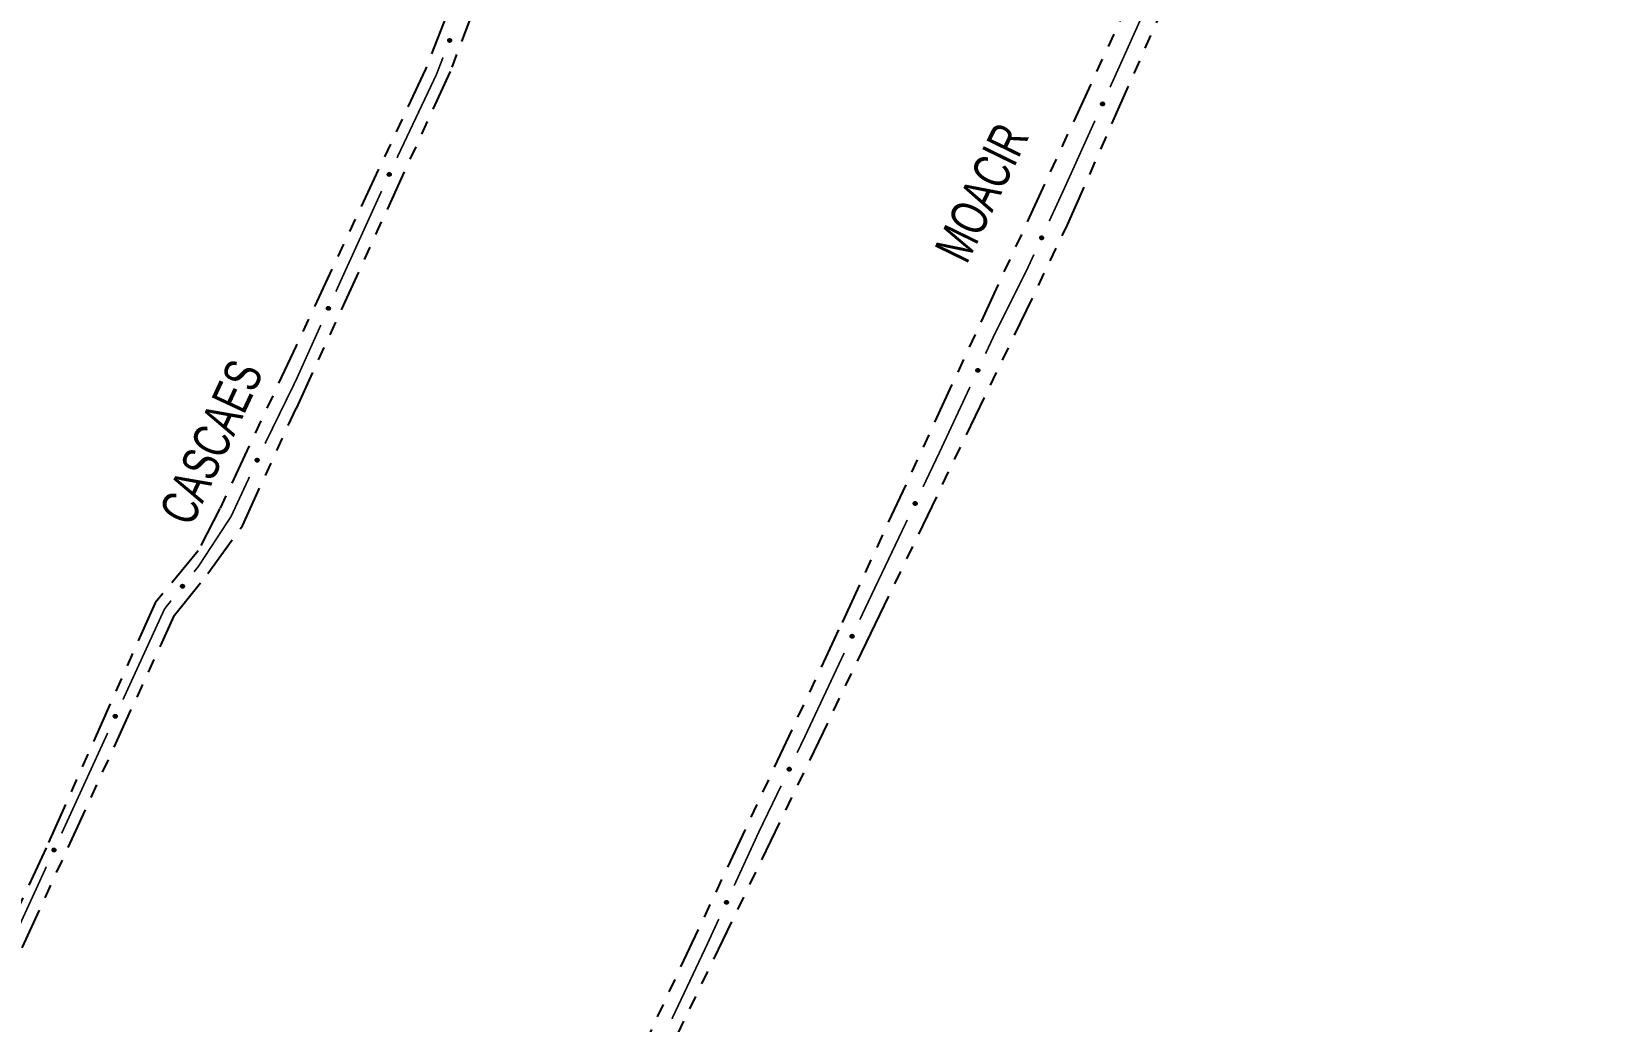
# Model space of a CAD drawing. Extents: x 203665 to 205970, y 4870865 to 4873745.
# Drawn here: x 204608.6 to 204779.5, y 4872566.5 to 4872674.2 of the extents above; entities that cross this region are included whole.
import ezdxf

# ---------------------------------------------------------------- set-up
doc = ezdxf.new("R2010")
doc.units = 0
doc.header["$LTSCALE"] = 1.5
doc.header["$MEASUREMENT"] = 0
doc.linetypes.add('TRACO_25', pattern=[8, 3, -1, 1, -1, 1, -1])
for name, color, linetype in [('SV-EIXO-RUA-N-PAV', 6, 'CONTINUOUS'), ('SV-RUA-NAO-PAV', 7, 'CONTINUOUS'), ('SV-TXT-RUA-N-PAV', 7, 'CONTINUOUS')]:
    doc.layers.add(name, color=color, linetype=linetype)
doc.styles.add('ARIAL', font='ARIAL.SHX')

msp = doc.modelspace()

# ---------------------------------------------------------------- linework, layer by layer
at = {"layer": 'SV-EIXO-RUA-N-PAV', "const_width": 0.18}
for points in [[(204730.850099, 4872679.108236), (204727.575151, 4872671.809283)], [(204727.575151, 4872671.809283), (204727.190432, 4872670.951851)], [(204653.000639, 4872670.455745), (204652.647618, 4872669.544723)], [(204653.36196, 4872671.388186), (204653.000639, 4872670.455745)], [(204727.190432, 4872670.951851), (204725.93051, 4872668.163034)], [(204652.647618, 4872669.544723), (204648.356921, 4872660.486584)], [(204724.283667, 4872664.517775), (204721.401693, 4872658.138573)], [(204721.401693, 4872658.138573), (204721.097055, 4872657.464263)], [(204646.676189, 4872656.856955), (204642.53491, 4872647.754768)], [(204721.097055, 4872657.464263), (204719.316505, 4872653.594143)], [(204717.644655, 4872649.960286), (204717.226692, 4872649.051822)], [(204642.53491, 4872647.754768), (204642.245093, 4872647.117774)], [(204716.954927, 4872648.461126), (204713.668003, 4872641.887277)], [(204717.226692, 4872649.051822), (204716.954927, 4872648.461126)], [(204642.245093, 4872647.117774), (204641.711473, 4872645.93215)], [(204640.069787, 4872642.284566), (204637.607258, 4872636.81319)], [(204713.394751, 4872641.340774), (204712.384167, 4872639.176057)], [(204713.668003, 4872641.887277), (204713.394751, 4872641.340774)], [(204634.003168, 4872629.395874), (204637.075508, 4872635.685605)], [(204637.075508, 4872635.685605), (204637.384051, 4872636.317259)], [(204637.607258, 4872636.81319), (204637.384051, 4872636.317259)], [(204710.692099, 4872635.55157), (204707.73098, 4872629.208718)], [(204707.73098, 4872629.208718), (204707.369839, 4872628.435137)], [(204707.369839, 4872628.435137), (204705.586033, 4872624.692195)], [(204630.315086, 4872621.48297), (204632.30833, 4872625.772777)], [(204626.761525, 4872616.046695), (204630.167504, 4872621.257197)], [(204630.167504, 4872621.257197), (204630.315086, 4872621.48297)], [(204703.865157, 4872621.081297), (204699.562967, 4872612.054052)], [(204626.278469, 4872615.440596), (204626.761525, 4872616.046695)], [(204623.072085, 4872611.417489), (204623.78543, 4872612.312536)], [(204699.562967, 4872612.054052), (204699.359443, 4872611.627)], [(204618.548213, 4872601.549581), (204622.715583, 4872610.639853)], [(204622.715583, 4872610.639853), (204623.072085, 4872611.417489)], [(204699.359443, 4872611.627), (204698.709758, 4872610.245181)], [(204697.007818, 4872606.625319), (204692.752968, 4872597.575664)], [(204611.880422, 4872587.005147), (204616.881266, 4872597.913473)], [(204692.615649, 4872597.2836), (204691.886172, 4872595.773275)], [(204692.752968, 4872597.575664), (204692.615649, 4872597.2836)], [(204690.146491, 4872592.171399), (204687.971889, 4872587.669055)], [(204687.75464, 4872587.219257), (204685.038861, 4872581.313256)], [(204687.971889, 4872587.669055), (204687.75464, 4872587.219257)], [(204605.212631, 4872572.460713), (204610.213475, 4872583.369039)], [(204683.367737, 4872577.679065), (204682.114394, 4872574.953421)], [(204682.072052, 4872574.861339), (204678.266099, 4872566.817666)], [(204682.114394, 4872574.953421), (204682.072052, 4872574.861339)]]:
    msp.add_lwpolyline(points, dxfattribs=at)
at = {"layer": 'SV-EIXO-RUA-N-PAV'}
for points in [[(204654.239161, 4872673.347268), (204654.259544, 4872673.30281), (204654.267971, 4872673.260432), (204654.264827, 4872673.223064), (204654.253438, 4872673.190767), (204654.238065, 4872673.159038), (204654.215508, 4872673.130468), (204654.183449, 4872673.104304), (204654.138994, 4872673.083544), (204654.095015, 4872673.077764), (204654.058214, 4872673.078887), (204654.023853, 4872673.088823), (204653.99328, 4872673.104274), (204653.964378, 4872673.128686), (204653.938181, 4872673.161434), (204653.918388, 4872673.20664), (204653.910411, 4872673.248243), (204653.914401, 4872673.284307), (204653.924609, 4872673.318788), (204653.940692, 4872673.350993), (204653.962996, 4872673.37891), (204653.996016, 4872673.405227), (204654.040893, 4872673.424172), (204654.082296, 4872673.432602), (204654.118407, 4872673.429119), (204654.152128, 4872673.418304), (204654.184139, 4872673.403272), (204654.213802, 4872673.381793), (204654.239161, 4872673.347268)], [(204725.266561, 4872666.426021), (204725.284486, 4872666.380516), (204725.290586, 4872666.337741), (204725.285405, 4872666.3006), (204725.272269, 4872666.268974), (204725.255186, 4872666.238132), (204725.231103, 4872666.210836), (204725.197662, 4872666.186463), (204725.15214, 4872666.168161), (204725.10791, 4872666.164792), (204725.071226, 4872666.167923), (204725.037459, 4872666.179722), (204725.007776, 4872666.196819), (204724.98025, 4872666.222774), (204724.955881, 4872666.256904), (204724.938586, 4872666.303123), (204724.932893, 4872666.345099), (204724.938848, 4872666.380892), (204724.950924, 4872666.414764), (204724.968742, 4872666.446042), (204724.992537, 4872666.4727), (204725.026945, 4872666.497174), (204725.07279, 4872666.51364), (204725.114591, 4872666.519795), (204725.150458, 4872666.514345), (204725.183538, 4872666.501705), (204725.214681, 4872666.484947), (204725.243126, 4872666.46188), (204725.266561, 4872666.426021)], [(204647.664145, 4872658.762585), (204647.681948, 4872658.717032), (204647.687935, 4872658.674241), (204647.682656, 4872658.637114), (204647.669436, 4872658.605523), (204647.652271, 4872658.574726), (204647.628115, 4872658.547495), (204647.59461, 4872658.52321), (204647.54904, 4872658.50503), (204647.504801, 4872658.501778), (204647.468125, 4872658.505007), (204647.43439, 4872658.516895), (204647.404752, 4872658.534071), (204647.377295, 4872658.560098), (204647.353017, 4872658.594293), (204647.335844, 4872658.640558), (204647.330263, 4872658.682549), (204647.336313, 4872658.718326), (204647.348479, 4872658.752166), (204647.36638, 4872658.783397), (204647.390246, 4872658.809991), (204647.424718, 4872658.834374), (204647.470607, 4872658.850717), (204647.512424, 4872658.856762), (204647.548277, 4872658.851217), (204647.581323, 4872658.838489), (204647.612421, 4872658.821648), (204647.640805, 4872658.798506), (204647.664145, 4872658.762585)], [(204718.640637, 4872651.861733), (204718.658249, 4872651.816106), (204718.664055, 4872651.77329), (204718.658619, 4872651.736186), (204718.645266, 4872651.70465), (204718.627972, 4872651.673926), (204718.603701, 4872651.646797), (204718.570094, 4872651.622654), (204718.524447, 4872651.604666), (204718.480196, 4872651.601601), (204718.443534, 4872651.604984), (204718.409848, 4872651.617014), (204718.380283, 4872651.634315), (204718.352937, 4872651.660458), (204718.328802, 4872651.694754), (204718.311826, 4872651.741091), (204718.306421, 4872651.783106), (204718.312622, 4872651.818857), (204718.32493, 4872651.852645), (204718.342963, 4872651.8838), (204718.366941, 4872651.910293), (204718.401516, 4872651.934531), (204718.447473, 4872651.950681), (204718.489316, 4872651.956549), (204718.525144, 4872651.950853), (204718.558136, 4872651.937986), (204718.589163, 4872651.921014), (204718.617449, 4872651.897752), (204718.640637, 4872651.861733)], [(204641.049982, 4872644.1942), (204641.067971, 4872644.14872), (204641.074131, 4872644.105954), (204641.069003, 4872644.068806), (204641.055912, 4872644.03716), (204641.038872, 4872644.006294), (204641.014827, 4872643.978965), (204640.981421, 4872643.954544), (204640.935925, 4872643.936179), (204640.891701, 4872643.932747), (204640.855012, 4872643.935826), (204640.821228, 4872643.947577), (204640.791521, 4872643.964632), (204640.763958, 4872643.990548), (204640.739541, 4872644.024643), (204640.722181, 4872644.070838), (204640.716429, 4872644.112806), (204640.722332, 4872644.148608), (204640.734361, 4872644.182497), (204640.752134, 4872644.2138), (204640.775892, 4872644.240491), (204640.810265, 4872644.265014), (204640.856087, 4872644.281544), (204640.897879, 4872644.287759), (204640.933754, 4872644.28236), (204640.966852, 4872644.269766), (204640.998018, 4872644.253052), (204641.026496, 4872644.230025), (204641.049982, 4872644.1942)], [(204711.698659, 4872637.44744), (204711.716016, 4872637.401715), (204711.721583, 4872637.358868), (204711.715941, 4872637.321794), (204711.702413, 4872637.290333), (204711.684947, 4872637.259706), (204711.660526, 4872637.232713), (204711.626785, 4872637.208757), (204711.581038, 4872637.191024), (204711.53677, 4872637.188205), (204711.500128, 4872637.191792), (204711.46651, 4872637.20401), (204711.437042, 4872637.221475), (204711.409842, 4872637.24777), (204711.385899, 4872637.282201), (204711.36918, 4872637.328632), (204711.36401, 4872637.370676), (204711.370409, 4872637.406392), (204711.382906, 4872637.440111), (204711.401112, 4872637.471165), (204711.425237, 4872637.497524), (204711.459947, 4872637.521568), (204711.505993, 4872637.537462), (204711.547868, 4872637.543097), (204711.583664, 4872637.537202), (204711.616584, 4872637.524151), (204711.647515, 4872637.507007), (204711.675672, 4872637.483587), (204711.698659, 4872637.44744)], [(204632.990716, 4872627.502629), (204632.973277, 4872627.548323), (204632.967632, 4872627.59116), (204632.973208, 4872627.628244), (204632.986679, 4872627.659729), (204633.004089, 4872627.690387), (204633.028462, 4872627.717425), (204633.06216, 4872627.741441), (204633.107874, 4872627.759257), (204633.152137, 4872627.762156), (204633.188786, 4872627.758635), (204633.222425, 4872627.746478), (204633.251925, 4872627.729066), (204633.279173, 4872627.70282), (204633.303178, 4872627.668433), (204633.31998, 4872627.622032), (204633.325226, 4872627.579997), (204633.318891, 4872627.54427), (204633.306455, 4872627.510528), (204633.288306, 4872627.479441), (204633.264228, 4872627.453039), (204633.229562, 4872627.428932), (204633.183545, 4872627.412955), (204633.14168, 4872627.407244), (204633.105873, 4872627.413075), (204633.07293, 4872627.426067), (204633.041967, 4872627.443155), (204633.013769, 4872627.466523), (204632.990716, 4872627.502629)], [(204704.886782, 4872622.969092), (204704.903774, 4872622.92323), (204704.909, 4872622.880339), (204704.903063, 4872622.843312), (204704.889284, 4872622.81196), (204704.871576, 4872622.781473), (204704.84694, 4872622.754675), (204704.813009, 4872622.730988), (204704.767123, 4872622.71362), (204704.722834, 4872622.711154), (204704.686221, 4872622.715033), (204704.652702, 4872622.727518), (204704.623374, 4872622.745217), (204704.596384, 4872622.771728), (204704.572715, 4872622.806348), (204704.556367, 4872622.852911), (204704.551532, 4872622.894994), (204704.558216, 4872622.930658), (204704.570981, 4872622.964277), (204704.589433, 4872622.995185), (204704.613767, 4872623.021351), (204704.648667, 4872623.045118), (204704.694839, 4872623.060645), (204704.736757, 4872623.065947), (204704.772505, 4872623.059766), (204704.80532, 4872623.046453), (204704.836114, 4872623.029064), (204704.864083, 4872623.005421), (204704.886782, 4872622.969092)], [(204624.856315, 4872613.832815), (204624.850136, 4872613.881331), (204624.854747, 4872613.924292), (204624.868906, 4872613.959017), (204624.889419, 4872613.98644), (204624.913565, 4872614.012131), (204624.943624, 4872614.032662), (204624.982033, 4872614.04806), (204625.030658, 4872614.054599), (204625.074357, 4872614.046983), (204625.109144, 4872614.034923), (204625.13897, 4872614.01518), (204625.163535, 4872613.991305), (204625.183829, 4872613.959377), (204625.199053, 4872613.9203), (204625.204445, 4872613.871247), (204625.199636, 4872613.82916), (204625.185058, 4872613.795932), (204625.16502, 4872613.766072), (204625.140055, 4872613.740139), (204625.110432, 4872613.720155), (204625.071061, 4872613.704898), (204625.022574, 4872613.700217), (204624.980543, 4872613.704535), (204624.947119, 4872613.718642), (204624.918166, 4872613.739032), (204624.892104, 4872613.762936), (204624.870207, 4872613.792293), (204624.856315, 4872613.832815)], [(204698.019541, 4872608.518438), (204698.036773, 4872608.472666), (204698.042224, 4872608.429804), (204698.03648, 4872608.392746), (204698.022866, 4872608.361322), (204698.005317, 4872608.330743), (204697.980822, 4872608.303816), (204697.947016, 4872608.279952), (204697.901222, 4872608.262343), (204697.856946, 4872608.259646), (204697.820314, 4872608.263333), (204697.786729, 4872608.275642), (204697.757309, 4872608.293188), (204697.73018, 4872608.319556), (204697.706331, 4872608.354052), (204697.689739, 4872608.400528), (204697.684684, 4872608.442586), (204697.69118, 4872608.478285), (204697.703769, 4872608.51197), (204697.722059, 4872608.542974), (204697.746256, 4872608.569267), (204697.781031, 4872608.593217), (204697.82712, 4872608.608985), (204697.869011, 4872608.614506), (204697.904791, 4872608.608513), (204697.937675, 4872608.595372), (204697.96856, 4872608.578144), (204697.996652, 4872608.554648), (204698.019541, 4872608.518438)], [(204617.554796, 4872599.646792), (204617.537123, 4872599.692396), (204617.53126, 4872599.735204), (204617.536645, 4872599.772315), (204617.549956, 4872599.803869), (204617.567209, 4872599.834616), (204617.591443, 4872599.861778), (204617.625017, 4872599.885967), (204617.67064, 4872599.904016), (204617.714887, 4872599.907141), (204617.751554, 4872599.903807), (204617.785255, 4872599.891823), (204617.814844, 4872599.874562), (204617.842225, 4872599.848456), (204617.866406, 4872599.814192), (204617.883445, 4872599.767877), (204617.888906, 4872599.72587), (204617.882754, 4872599.690111), (204617.870491, 4872599.656306), (204617.852501, 4872599.625127), (204617.828558, 4872599.598601), (204617.794016, 4872599.574317), (204617.748081, 4872599.558105), (204617.706246, 4872599.55218), (204617.67041, 4872599.557828), (204617.6374, 4872599.570651), (204617.606351, 4872599.587581), (204617.578033, 4872599.610805), (204617.554796, 4872599.646792)], [(204691.177945, 4872594.053841), (204691.194698, 4872594.007891), (204691.199701, 4872593.964974), (204691.19357, 4872593.927978), (204691.179628, 4872593.896698), (204691.161761, 4872593.866304), (204691.136986, 4872593.839635), (204691.102932, 4872593.816126), (204691.056956, 4872593.798997), (204691.012655, 4872593.796762), (204690.976063, 4872593.800831), (204690.942609, 4872593.813491), (204690.913373, 4872593.831343), (204690.886522, 4872593.857994), (204690.863035, 4872593.892737), (204690.84693, 4872593.939384), (204690.842314, 4872593.981493), (204690.849183, 4872594.017121), (204690.862123, 4872594.050673), (204690.880737, 4872594.081484), (204690.905207, 4872594.107523), (204690.940231, 4872594.131108), (204690.986482, 4872594.146394), (204691.028428, 4872594.151477), (204691.064143, 4872594.14511), (204691.096888, 4872594.131626), (204691.127591, 4872594.114076), (204691.155437, 4872594.090288), (204691.177945, 4872594.053841)], [(204610.887005, 4872585.102358), (204610.869332, 4872585.147962), (204610.863469, 4872585.19077), (204610.868854, 4872585.227881), (204610.882165, 4872585.259435), (204610.899418, 4872585.290182), (204610.923652, 4872585.317344), (204610.957226, 4872585.341533), (204611.002849, 4872585.359582), (204611.047096, 4872585.362707), (204611.083763, 4872585.359373), (204611.117464, 4872585.347388), (204611.147053, 4872585.330128), (204611.174434, 4872585.304022), (204611.198615, 4872585.269758), (204611.215654, 4872585.223443), (204611.221115, 4872585.181436), (204611.214963, 4872585.145677), (204611.2027, 4872585.111872), (204611.18471, 4872585.080693), (204611.160767, 4872585.054167), (204611.126225, 4872585.029883), (204611.08029, 4872585.013671), (204611.038455, 4872585.007746), (204611.002619, 4872585.013394), (204610.969609, 4872585.026217), (204610.93856, 4872585.043147), (204610.910242, 4872585.066371), (204610.887005, 4872585.102358)], [(204684.363339, 4872579.580711), (204684.38096, 4872579.535087), (204684.386775, 4872579.492273), (204684.381346, 4872579.455167), (204684.368, 4872579.423629), (204684.350711, 4872579.392902), (204684.326446, 4872579.365768), (204684.292844, 4872579.341618), (204684.247201, 4872579.323621), (204684.20295, 4872579.320547), (204684.166287, 4872579.323922), (204684.132599, 4872579.335946), (204684.103031, 4872579.353241), (204684.075679, 4872579.379378), (204684.051538, 4872579.41367), (204684.034552, 4872579.460004), (204684.029139, 4872579.502017), (204684.035332, 4872579.53777), (204684.047634, 4872579.57156), (204684.06566, 4872579.602719), (204684.089633, 4872579.629217), (204684.124203, 4872579.653461), (204684.170157, 4872579.66962), (204684.211999, 4872579.675497), (204684.247828, 4872579.669808), (204684.280823, 4872579.656947), (204684.311853, 4872579.639982), (204684.340144, 4872579.616726), (204684.363339, 4872579.580711)]]:
    msp.add_lwpolyline(points, close=True, dxfattribs=at)
for points in [[(204653.940692, 4872673.350993), (204653.910411, 4872673.248243)], [(204653.950869, 4872673.360675), (204653.916261, 4872673.2336)], [(204653.962996, 4872673.37891), (204653.918388, 4872673.20664)], [(204653.979735, 4872673.386074), (204653.930654, 4872673.191438)], [(204653.996016, 4872673.405227), (204653.938181, 4872673.161434)], [(204654.018493, 4872673.410567), (204653.951902, 4872673.148084)], [(204654.040893, 4872673.424172), (204653.964378, 4872673.128686)], [(204654.059876, 4872673.426725), (204653.97956, 4872673.121269)], [(204654.082296, 4872673.432602), (204653.99328, 4872673.104274)], [(204654.09838, 4872673.427902), (204654.009189, 4872673.099544)], [(204654.118407, 4872673.429119), (204654.023853, 4872673.088823)], [(204654.133926, 4872673.421445), (204654.039232, 4872673.086439)], [(204654.152128, 4872673.418304), (204654.058214, 4872673.078887)], [(204654.167786, 4872673.406861), (204654.080074, 4872673.08232)], [(204654.184139, 4872673.403272), (204654.095015, 4872673.077764)], [(204654.19713, 4872673.388174), (204654.119072, 4872673.084769)], [(204654.213802, 4872673.381793), (204654.138994, 4872673.083544)], [(204654.224501, 4872673.364397), (204654.160741, 4872673.09789)], [(204654.239161, 4872673.347268), (204654.183449, 4872673.104304)], [(204654.249279, 4872673.3226), (204654.201758, 4872673.124434)], [(204654.259544, 4872673.30281), (204654.215508, 4872673.130468)], [(204654.264452, 4872673.278673), (204654.229065, 4872673.153364)], [(204654.267971, 4872673.260432), (204654.238065, 4872673.159038)], [(204724.968742, 4872666.446042), (204724.932893, 4872666.345099)], [(204724.979432, 4872666.455154), (204724.937935, 4872666.33016)], [(204724.992537, 4872666.4727), (204724.938586, 4872666.303123)], [(204725.009642, 4872666.478939), (204724.950004, 4872666.287274)], [(204725.026945, 4872666.497174), (204724.955881, 4872666.256904)], [(204725.049681, 4872666.501278), (204724.968853, 4872666.242824)], [(204725.07279, 4872666.51364), (204724.98025, 4872666.222774)], [(204725.091884, 4872666.515152), (204724.995004, 4872666.214538)], [(204725.114591, 4872666.519795), (204725.007776, 4872666.196819)], [(204725.130395, 4872666.514224), (204725.023403, 4872666.191227)], [(204725.150458, 4872666.514345), (204725.037459, 4872666.179722)], [(204725.165535, 4872666.505835), (204725.052685, 4872666.176501)], [(204725.183538, 4872666.501705), (204725.071226, 4872666.167923)], [(204725.198548, 4872666.489423), (204725.093241, 4872666.170157)], [(204725.214681, 4872666.484947), (204725.10791, 4872666.164792)], [(204725.226827, 4872666.469161), (204725.132314, 4872666.170473)], [(204725.243126, 4872666.46188), (204725.15214, 4872666.168161)], [(204725.252859, 4872666.443925), (204725.174638, 4872666.181298)], [(204725.266561, 4872666.426021), (204725.197662, 4872666.186463)], [(204725.275318, 4872666.400838), (204725.217043, 4872666.205562)], [(204725.284486, 4872666.380516), (204725.231103, 4872666.210836)], [(204725.288068, 4872666.356147), (204725.24589, 4872666.232958)], [(204725.290586, 4872666.337741), (204725.255186, 4872666.238132)], [(204647.36638, 4872658.783397), (204647.330263, 4872658.682549)], [(204647.377094, 4872658.79248), (204647.335266, 4872658.667596)], [(204647.390246, 4872658.809991), (204647.335844, 4872658.640558)], [(204647.407367, 4872658.816184), (204647.347221, 4872658.624679)], [(204647.424718, 4872658.834374), (204647.353017, 4872658.594293)], [(204647.447465, 4872658.838417), (204647.365951, 4872658.580178)], [(204647.470607, 4872658.850717), (204647.377295, 4872658.560098)], [(204647.489705, 4872658.852179), (204647.392027, 4872658.551824)], [(204647.512424, 4872658.856762), (204647.404752, 4872658.534071)], [(204647.528213, 4872658.851149), (204647.420364, 4872658.528437)], [(204647.548277, 4872658.851217), (204647.43439, 4872658.516895)], [(204647.563331, 4872658.842667), (204647.449607, 4872658.513633)], [(204647.581323, 4872658.838489), (204647.468125, 4872658.505007)], [(204647.5963, 4872658.826168), (204647.490146, 4872658.507182)], [(204647.612421, 4872658.821648), (204647.504801, 4872658.501778)], [(204647.624525, 4872658.80583), (204647.52922, 4872658.507394)], [(204647.640805, 4872658.798506), (204647.54904, 4872658.50503)], [(204647.65049, 4872658.780525), (204647.571572, 4872658.518107)], [(204647.664145, 4872658.762585), (204647.59461, 4872658.52321)], [(204647.672834, 4872658.737378), (204647.614042, 4872658.542259)], [(204647.681948, 4872658.717032), (204647.628115, 4872658.547495)], [(204647.685466, 4872658.692654), (204647.642961, 4872658.569577)], [(204647.687935, 4872658.674241), (204647.652271, 4872658.574726)], [(204718.342963, 4872651.8838), (204718.306421, 4872651.783106)], [(204718.353715, 4872651.892839), (204718.311361, 4872651.768132)], [(204718.366941, 4872651.910293), (204718.311826, 4872651.741091)], [(204718.384088, 4872651.916415), (204718.323135, 4872651.725165)], [(204718.401516, 4872651.934531), (204718.328802, 4872651.694754)], [(204718.424279, 4872651.938478), (204718.341677, 4872651.680585)], [(204718.447473, 4872651.950681), (204718.352937, 4872651.660458)], [(204718.466577, 4872651.952062), (204718.367634, 4872651.652121)], [(204718.489316, 4872651.956549), (204718.380283, 4872651.634315)], [(204718.505081, 4872651.95087), (204718.395872, 4872651.628616)], [(204718.525144, 4872651.950853), (204718.409848, 4872651.617014)], [(204718.540162, 4872651.94224), (204718.425052, 4872651.613688)], [(204718.558136, 4872651.937986), (204718.443534, 4872651.604984)], [(204718.573062, 4872651.925601), (204718.465564, 4872651.607066)], [(204718.589163, 4872651.921014), (204718.480196, 4872651.601601)], [(204718.601201, 4872651.905145), (204718.504638, 4872651.607113)], [(204718.617449, 4872651.897752), (204718.524447, 4872651.604666)], [(204718.627058, 4872651.879731), (204718.547035, 4872651.617648)], [(204718.640637, 4872651.861733), (204718.570094, 4872651.622654)], [(204718.649221, 4872651.83649), (204718.589606, 4872651.64162)], [(204718.658249, 4872651.816106), (204718.603701, 4872651.646797)], [(204718.661664, 4872651.791713), (204718.61864, 4872651.668816)], [(204718.664055, 4872651.77329), (204718.627972, 4872651.673926)], [(204640.762811, 4872644.222927), (204640.721492, 4872644.097874)], [(204640.775892, 4872644.240491), (204640.722181, 4872644.070838)], [(204640.792988, 4872644.246754), (204640.733621, 4872644.055005)], [(204640.810265, 4872644.265014), (204640.739541, 4872644.024643)], [(204640.832995, 4872644.26915), (204640.752532, 4872644.010581)], [(204640.856087, 4872644.281544), (204640.763958, 4872643.990548)], [(204640.875179, 4872644.283084), (204640.778724, 4872643.982333)], [(204640.897879, 4872644.287759), (204640.791521, 4872643.964632)], [(204640.913691, 4872644.28221), (204640.807156, 4872643.959062)], [(204640.933754, 4872644.28236), (204640.821228, 4872643.947577)], [(204640.948843, 4872644.273871), (204640.836459, 4872643.944377)], [(204640.966852, 4872644.269766), (204640.855012, 4872643.935826)], [(204640.981879, 4872644.257506), (204640.877024, 4872643.938091)], [(204640.998018, 4872644.253052), (204640.891701, 4872643.932747)], [(204641.010187, 4872644.237284), (204640.916096, 4872643.938462)], [(204641.026496, 4872644.230025), (204640.935925, 4872643.936179)], [(204640.752134, 4872644.2138), (204640.716429, 4872644.112806)], [(204641.036254, 4872644.212084), (204640.958404, 4872643.949347)], [(204641.049982, 4872644.1942), (204640.981421, 4872643.954544)], [(204641.058774, 4872644.169029), (204641.000775, 4872643.973671)], [(204641.067971, 4872644.14872), (204641.014827, 4872643.978965)], [(204641.071588, 4872644.124356), (204641.029584, 4872644.001107)], [(204641.074131, 4872644.105954), (204641.038872, 4872644.006294)], [(204711.401112, 4872637.471165), (204711.36401, 4872637.370676)], [(204711.411914, 4872637.480143), (204711.368866, 4872637.355674)], [(204711.425237, 4872637.497524), (204711.36918, 4872637.328632)], [(204711.442418, 4872637.50355), (204711.3804, 4872637.312642)], [(204711.459947, 4872637.521568), (204711.385899, 4872637.282201)], [(204711.482732, 4872637.525389), (204711.398694, 4872637.26796)], [(204711.505993, 4872637.537462), (204711.409842, 4872637.24777)], [(204711.525105, 4872637.538737), (204711.424492, 4872637.239352)], [(204711.547868, 4872637.543097), (204711.437042, 4872637.221475)], [(204711.563601, 4872637.53733), (204711.452598, 4872637.21569)], [(204711.583664, 4872637.537202), (204711.46651, 4872637.20401)], [(204711.598634, 4872637.528505), (204711.481695, 4872637.2006)], [(204711.616584, 4872637.524151), (204711.500128, 4872637.191792)], [(204711.63144, 4872637.511683), (204711.522169, 4872637.193752)], [(204711.647515, 4872637.507007), (204711.53677, 4872637.188205)], [(204711.659465, 4872637.491071), (204711.561243, 4872637.193581)], [(204711.675672, 4872637.483587), (204711.581038, 4872637.191024)], [(204711.68518, 4872637.465513), (204711.603698, 4872637.20388)], [(204711.698659, 4872637.44744), (204711.626785, 4872637.208757)], [(204711.707101, 4872637.422149), (204711.646402, 4872637.227614)], [(204711.716016, 4872637.401715), (204711.660526, 4872637.232713)], [(204711.719295, 4872637.377303), (204711.675587, 4872637.254648)], [(204711.721583, 4872637.358868), (204711.684947, 4872637.259706)], [(204632.967632, 4872627.59116), (204633.004089, 4872627.690387)], [(204632.969954, 4872627.572728), (204633.01344, 4872627.695462)], [(204632.973277, 4872627.548323), (204633.028462, 4872627.717425)], [(204632.982228, 4872627.527905), (204633.042577, 4872627.722549)], [(204632.990716, 4872627.502629), (204633.06216, 4872627.741441)], [(204633.004228, 4872627.484581), (204633.085238, 4872627.746361)], [(204633.013769, 4872627.466523), (204633.107874, 4872627.759257)], [(204633.029989, 4872627.459069), (204633.127674, 4872627.756735)], [(204633.041967, 4872627.443155), (204633.152137, 4872627.762156)], [(204633.058051, 4872627.438507), (204633.166748, 4872627.756635)], [(204633.07293, 4872627.426067), (204633.188786, 4872627.758635)], [(204633.090888, 4872627.421745), (204633.207234, 4872627.749861)], [(204633.105873, 4872627.413075), (204633.222425, 4872627.746478)], [(204633.125937, 4872627.412983), (204633.236358, 4872627.734823)], [(204633.14168, 4872627.407244), (204633.251925, 4872627.729066)], [(204633.164435, 4872627.411645), (204633.264507, 4872627.711212)], [(204633.183545, 4872627.412955), (204633.279173, 4872627.70282)], [(204633.206784, 4872627.42507), (204633.290357, 4872627.68265)], [(204633.229562, 4872627.428932), (204633.303178, 4872627.668433)], [(204633.247058, 4872627.446982), (204633.308731, 4872627.638001)], [(204633.264228, 4872627.453039), (204633.31998, 4872627.622032)], [(204633.27752, 4872627.470444), (204633.320343, 4872627.59499)], [(204633.288306, 4872627.479441), (204633.325226, 4872627.579997)], [(204704.589433, 4872622.995185), (204704.551532, 4872622.894994)], [(204704.600307, 4872623.004077), (204704.556268, 4872622.879955)], [(204704.613767, 4872623.021351), (204704.556367, 4872622.852911)], [(204704.630996, 4872623.02724), (204704.56746, 4872622.836832)], [(204704.648667, 4872623.045118), (204704.572715, 4872622.806348)], [(204704.671482, 4872623.048757), (204704.585397, 4872622.792006)], [(204704.694839, 4872623.060645), (204704.596384, 4872622.771728)], [(204704.71396, 4872623.061768), (204704.610966, 4872622.763193)], [(204704.736757, 4872623.065947), (204704.623374, 4872622.745217)], [(204704.752444, 4872623.060054), (204704.638884, 4872622.739308)], [(204704.772505, 4872623.059766), (204704.652702, 4872622.727518)], [(204704.787406, 4872623.05095), (204704.667859, 4872622.723987)], [(204704.80532, 4872623.046453), (204704.686221, 4872622.715033)], [(204704.820077, 4872623.033868), (204704.708278, 4872622.716817)], [(204704.836114, 4872623.029064), (204704.722834, 4872622.711154)], [(204704.847936, 4872623.013033), (204704.747349, 4872622.716335)], [(204704.864083, 4872623.005421), (204704.767123, 4872622.71362)], [(204704.873448, 4872622.987271), (204704.789884, 4872622.726295)], [(204704.886782, 4872622.969092), (204704.813009, 4872622.730988)], [(204704.895023, 4872622.943734), (204704.832776, 4872622.749689)], [(204704.903774, 4872622.92323), (204704.84694, 4872622.754675)], [(204704.906859, 4872622.898793), (204704.862176, 4872622.77649)], [(204704.909, 4872622.880339), (204704.871576, 4872622.781473)], [(204624.850136, 4872613.881331), (204624.943624, 4872614.032662)], [(204624.852659, 4872613.905833), (204624.923848, 4872614.014859)], [(204624.854023, 4872613.859379), (204624.958548, 4872614.034315)], [(204624.854747, 4872613.924292), (204624.913565, 4872614.012131)], [(204624.856315, 4872613.832815), (204624.982033, 4872614.04806)], [(204624.865191, 4872613.81209), (204625.00562, 4872614.047401)], [(204624.870207, 4872613.792293), (204625.030658, 4872614.054599)], [(204624.884214, 4872613.781225), (204625.049306, 4872614.047481)], [(204624.892104, 4872613.762936), (204625.074357, 4872614.046983)], [(204624.906639, 4872613.754629), (204625.087255, 4872614.038174)], [(204624.918166, 4872613.739032), (204625.109144, 4872614.034923)], [(204624.934599, 4872613.730599), (204625.125004, 4872614.022048)], [(204624.947119, 4872613.718642), (204625.13897, 4872614.01518)], [(204624.966596, 4872613.713823), (204625.149764, 4872614.00057)], [(204624.980543, 4872613.704535), (204625.163535, 4872613.991305)], [(204625.003695, 4872613.703449), (204625.171555, 4872613.970989)], [(204625.022574, 4872613.700217), (204625.183829, 4872613.959377)], [(204625.048014, 4872613.706514), (204625.189944, 4872613.937139)], [(204625.071061, 4872613.704898), (204625.199053, 4872613.9203)], [(204625.092318, 4872613.718316), (204625.197277, 4872613.889417)], [(204625.110432, 4872613.720155), (204625.204445, 4872613.871247)], [(204625.127451, 4872613.733937), (204625.198424, 4872613.844881)], [(204625.140055, 4872613.740139), (204625.199636, 4872613.82916)], [(204697.722059, 4872608.542974), (204697.684684, 4872608.442586)], [(204697.732886, 4872608.551923), (204697.689499, 4872608.427572)], [(204697.746256, 4872608.569267), (204697.689739, 4872608.400528)], [(204697.763454, 4872608.575246), (204697.700916, 4872608.384508)], [(204697.781031, 4872608.593217), (204697.706331, 4872608.354052)], [(204697.803826, 4872608.596976), (204697.719088, 4872608.339777)], [(204697.82712, 4872608.608985), (204697.73018, 4872608.319556)], [(204697.846236, 4872608.610208), (204697.744807, 4872608.311098)], [(204697.869011, 4872608.614506), (204697.757309, 4872608.293188)], [(204697.884728, 4872608.608696), (204697.772849, 4872608.287359)], [(204697.904791, 4872608.608513), (204697.786729, 4872608.275642)], [(204697.919737, 4872608.599775), (204697.801905, 4872608.27219)], [(204697.937675, 4872608.595372), (204697.820314, 4872608.263333)], [(204697.952497, 4872608.582865), (204697.84236, 4872608.265232)], [(204697.96856, 4872608.578144), (204697.856946, 4872608.259646)], [(204697.980465, 4872608.562176), (204697.881433, 4872608.264955)], [(204697.996652, 4872608.554648), (204697.901222, 4872608.262343)], [(204698.006111, 4872608.536548), (204697.923916, 4872608.275138)], [(204698.019541, 4872608.518438), (204697.947016, 4872608.279952)], [(204698.027914, 4872608.493125), (204697.966685, 4872608.298756)], [(204698.036773, 4872608.472666), (204697.980822, 4872608.303816)], [(204698.039986, 4872608.448246), (204697.995944, 4872608.32571)], [(204698.042224, 4872608.429804), (204698.005317, 4872608.330743)], [(204617.53126, 4872599.735204), (204617.567209, 4872599.834616)], [(204617.533675, 4872599.716784), (204617.576533, 4872599.839739)], [(204617.537123, 4872599.692396), (204617.591443, 4872599.861778)], [(204617.546179, 4872599.672024), (204617.605531, 4872599.866974)], [(204617.554796, 4872599.646792), (204617.625017, 4872599.885967)], [(204617.5684, 4872599.628813), (204617.64807, 4872599.891004)], [(204617.578033, 4872599.610805), (204617.67064, 4872599.904016)], [(204617.594292, 4872599.603434), (204617.690453, 4872599.901595)], [(204617.606351, 4872599.587581), (204617.714887, 4872599.907141)], [(204617.622458, 4872599.583015), (204617.729526, 4872599.901695)], [(204617.6374, 4872599.570651), (204617.751554, 4872599.903807)], [(204617.65538, 4872599.566422), (204617.770047, 4872599.895128)], [(204617.67041, 4872599.557828), (204617.785255, 4872599.891823)], [(204617.690473, 4872599.557839), (204617.799248, 4872599.88024)], [(204617.706246, 4872599.55218), (204617.814844, 4872599.874562)], [(204617.728978, 4872599.556698), (204617.827517, 4872599.856772)], [(204617.748081, 4872599.558105), (204617.842225, 4872599.848456)], [(204617.771258, 4872599.570339), (204617.853512, 4872599.828343)], [(204617.794016, 4872599.574317), (204617.866406, 4872599.814192)], [(204617.811419, 4872599.592457), (204617.872115, 4872599.783789)], [(204617.828558, 4872599.598601), (204617.883445, 4872599.767877)], [(204617.84176, 4872599.616074), (204617.883947, 4872599.740838)], [(204617.852501, 4872599.625127), (204617.888906, 4872599.72587)], [(204690.880737, 4872594.081484), (204690.842314, 4872593.981493)], [(204690.905207, 4872594.107523), (204690.84693, 4872593.939384)], [(204690.891657, 4872594.09032), (204690.846972, 4872593.966429)], [(204690.922466, 4872594.113322), (204690.857938, 4872593.923248)], [(204690.940231, 4872594.131108), (204690.863035, 4872593.892737)], [(204690.963064, 4872594.134628), (204690.875642, 4872593.878329)], [(204690.986482, 4872594.146394), (204690.886522, 4872593.857994)], [(204691.005609, 4872594.147417), (204690.90106, 4872593.849384)], [(204691.028428, 4872594.151477), (204690.913373, 4872593.831343)], [(204691.044083, 4872594.145503), (204690.928852, 4872593.825353)], [(204691.064143, 4872594.14511), (204690.942609, 4872593.813491)], [(204691.078997, 4872594.136216), (204690.957748, 4872593.809881)], [(204691.096888, 4872594.131626), (204690.976063, 4872593.800831)], [(204691.111579, 4872594.118964), (204690.998128, 4872593.8025)], [(204691.127591, 4872594.114076), (204691.012655, 4872593.796762)], [(204691.139329, 4872594.097984), (204691.037196, 4872593.801815)], [(204691.155437, 4872594.090288), (204691.056956, 4872593.798997)], [(204691.164706, 4872594.072089), (204691.079783, 4872593.811553)], [(204691.177945, 4872594.053841), (204691.102932, 4872593.816126)], [(204691.186054, 4872594.028441), (204691.122796, 4872593.834723)], [(204691.194698, 4872594.007891), (204691.136986, 4872593.839635)], [(204691.197656, 4872593.983438), (204691.152335, 4872593.86137)], [(204691.199701, 4872593.964974), (204691.161761, 4872593.866304)], [(204610.863469, 4872585.19077), (204610.899418, 4872585.290182)], [(204610.865884, 4872585.17235), (204610.908742, 4872585.295305)], [(204610.869332, 4872585.147962), (204610.923652, 4872585.317344)], [(204610.878388, 4872585.12759), (204610.93774, 4872585.32254)], [(204610.887005, 4872585.102358), (204610.957226, 4872585.341533)], [(204610.900609, 4872585.084379), (204610.980279, 4872585.34657)], [(204610.910242, 4872585.066371), (204611.002849, 4872585.359582)], [(204610.926501, 4872585.058999), (204611.022662, 4872585.357161)], [(204610.93856, 4872585.043147), (204611.047096, 4872585.362707)], [(204610.954667, 4872585.038581), (204611.061735, 4872585.357261)], [(204610.969609, 4872585.026217), (204611.083763, 4872585.359373)], [(204610.987589, 4872585.021987), (204611.102256, 4872585.350694)], [(204611.002619, 4872585.013394), (204611.117464, 4872585.347388)], [(204611.022682, 4872585.013405), (204611.131457, 4872585.335806)], [(204611.038455, 4872585.007746), (204611.147053, 4872585.330128)], [(204611.061187, 4872585.012264), (204611.159726, 4872585.312338)], [(204611.08029, 4872585.013671), (204611.174434, 4872585.304022)], [(204611.103467, 4872585.025905), (204611.185721, 4872585.283909)], [(204611.126225, 4872585.029883), (204611.198615, 4872585.269758)], [(204611.143628, 4872585.048023), (204611.204324, 4872585.239355)], [(204611.160767, 4872585.054167), (204611.215654, 4872585.223443)], [(204611.173969, 4872585.07164), (204611.216156, 4872585.196404)], [(204611.18471, 4872585.080693), (204611.221115, 4872585.181436)], [(204684.06566, 4872579.602719), (204684.029139, 4872579.502017)], [(204684.076411, 4872579.611759), (204684.034081, 4872579.487044)], [(204684.089633, 4872579.629217), (204684.034552, 4872579.460004)], [(204684.106779, 4872579.635342), (204684.045864, 4872579.444079)], [(204684.124203, 4872579.653461), (204684.051538, 4872579.41367)], [(204684.146966, 4872579.657413), (204684.064415, 4872579.399504)], [(204684.170157, 4872579.66962), (204684.075679, 4872579.379378)], [(204684.189261, 4872579.671005), (204684.090378, 4872579.371045)], [(204684.211999, 4872579.675497), (204684.103031, 4872579.353241)], [(204684.227765, 4872579.669821), (204684.11862, 4872579.347545)], [(204684.247828, 4872579.669808), (204684.132599, 4872579.335946)], [(204684.262848, 4872579.661197), (204684.147804, 4872579.332623)], [(204684.280823, 4872579.656947), (204684.166287, 4872579.323922)], [(204684.295751, 4872579.644566), (204684.188317, 4872579.326009)], [(204684.311853, 4872579.639982), (204684.20295, 4872579.320547)], [(204684.323894, 4872579.624115), (204684.227391, 4872579.326064)], [(204684.340144, 4872579.616726), (204684.247201, 4872579.323621)], [(204684.349757, 4872579.598706), (204684.269785, 4872579.336607)], [(204684.363339, 4872579.580711), (204684.292844, 4872579.341618)], [(204684.371928, 4872579.55547), (204684.312352, 4872579.360588)], [(204684.38096, 4872579.535087), (204684.326446, 4872579.365768)], [(204684.38438, 4872579.510695), (204684.341381, 4872579.38779)], [(204684.386775, 4872579.492273), (204684.350711, 4872579.392902)]]:
    msp.add_lwpolyline(points, dxfattribs=at)
at = {"layer": 'SV-RUA-NAO-PAV', "linetype": 'TRACO_25'}
for points in [[(204667.20377, 4872540.88644, 6.742755), (204699.909789, 4872608.738623, 6.352576), (204721.307178, 4872653.183503, 6.122469), (204747.743348, 4872713.296698, 5.782313), (204751.370057, 4872720.964356, 4.051515), (204779.509841, 4872780.509639, 4.051515)], [(204637.376259, 4872717.557266, 5.722285), (204641.570273, 4872717.14138, 5.722285), (204664.592932, 4872715.331152, 5.852345), (204666.75367, 4872713.680505, 5.892364), (204666.904175, 4872709.480885, 5.902368), (204651.446904, 4872670.115254, 6.402598), (204637.375127, 4872640.032932, 6.51265)], [(204637.37, 4872511.15, 7.21), (204639.66, 4872510.93, 7.22), (204645.64, 4872510.85, 7.22), (204649.99, 4872513.24, 7.18), (204653.8, 4872518.13, 6.98), (204696.81, 4872609.94, 6.46), (204737.253937, 4872697.468657, 5.86235), (204738.273491, 4872702.358158, 6.23252), (204736.502848, 4872706.087897, 6.152483), (204731.681972, 4872708.687886, 6.162488), (204696.857458, 4872711.899241, 6.022423), (204670.324031, 4872714.230285, 5.84234), (204669.554059, 4872713.200416, 5.812326), (204669.814349, 4872710.97061, 5.822331), (204654.137251, 4872669.875149, 6.272539), (204637.375027, 4872633.212584, 6.272539)], [(204637.375127, 4872640.032932, 6.51265), (204629.089789, 4872622.320728, 6.51265), (204626.710038, 4872617.731265, 6.452621), (204622.040141, 4872612.06201, 6.532659), (204610.191822, 4872585.425032, 6.522654), (204579.505821, 4872519.492576, 7.313018), (204575.925754, 4872516.393032, 7.38305), (204571.865304, 4872516.11325, 7.443078), (204541.271398, 4872518.414489, 7.473092), (204514.027801, 4872521.485498, 7.483097), (204512.697434, 4872523.285395, 7.483097)], [(204583.04661, 4872516.322701, 7.212972), (204581.946355, 4872517.392654, 7.212972), (204582.586128, 4872520.002383, 7.152945), (204624.170547, 4872610.742031, 6.502645), (204627.780451, 4872615.271441, 6.452621), (204631.540298, 4872620.450785, 6.422608), (204637.375027, 4872633.212584, 6.272539)]]:
    msp.add_polyline3d(points, dxfattribs=at)

# ---------------------------------------------------------------- texts
at = {"layer": 'SV-TXT-RUA-N-PAV', "style": 'ARIAL', "width": 0.7}
for s, rotation, p in [('MOACIR', 64, (204710.326813, 4872648.796976)), ('CASCAES', 65, (204625.999718, 4872620.233065))]:
    msp.add_text(s, height=4, rotation=rotation, dxfattribs=at).set_placement(p)

doc.saveas('drawing.dxf')
